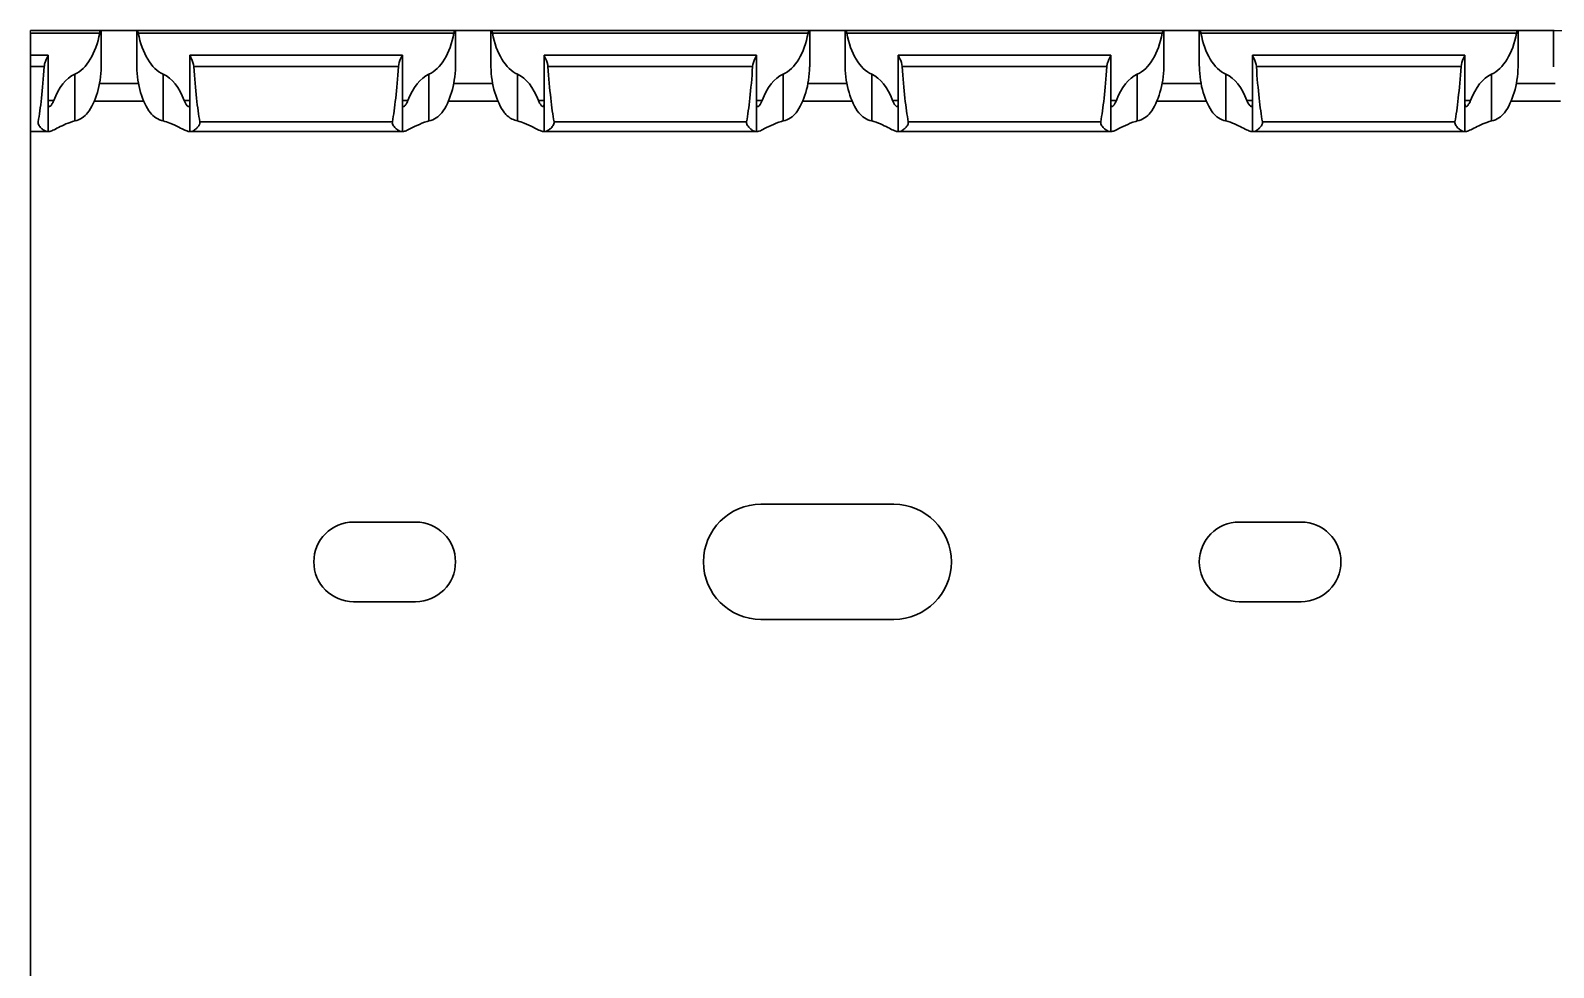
# Model space of a CAD drawing. Header units: millimetres. Extents: x -2573 to 2942, y -1220 to 2800.
# Drawn here: x 1280.5 to 1366.5, y 1597.1 to 1650 of the extents above; entities that cross this region are included whole.
import ezdxf

# ---------------------------------------------------------------- set-up
doc = ezdxf.new("R2010")
doc.units = ezdxf.units.MM

msp = doc.modelspace()

# ---------------------------------------------------------------- linework, layer by layer
at = {"linetype": 'Continuous', "lineweight": 30}
for p, q in [((1284.508, 1650), (1280.536, 1650)), ((1284.445, 1649.85), (1280.536, 1649.85)), ((1280.536, 1649.85), (1280.536, 1590)), ((1284.536, 1650), (1284.508, 1650)), ((1284.536, 1648.038), (1284.536, 1650)), ((1286.536, 1650), (1284.536, 1650)), ((1286.536, 1650), (1286.536, 1648.034)), ((1286.536, 1650), (1286.565, 1650)), ((1304.508, 1650), (1286.565, 1650)), ((1304.445, 1649.85), (1286.628, 1649.85)), ((1304.536, 1650), (1304.508, 1650)), ((1304.536, 1648.038), (1304.536, 1650)), ((1306.536, 1650), (1304.536, 1650)), ((1306.536, 1650), (1306.536, 1648.034)), ((1306.536, 1650), (1306.565, 1650)), ((1324.508, 1650), (1306.565, 1650)), ((1324.445, 1649.85), (1306.628, 1649.85)), ((1324.536, 1650), (1324.508, 1650)), ((1324.536, 1648.038), (1324.536, 1650)), ((1326.536, 1650), (1324.536, 1650)), ((1326.536, 1650), (1326.536, 1648.034)), ((1326.536, 1650), (1326.565, 1650)), ((1344.508, 1650), (1326.565, 1650)), ((1344.445, 1649.85), (1326.628, 1649.85)), ((1344.536, 1650), (1344.508, 1650)), ((1344.536, 1648.038), (1344.536, 1650)), ((1346.536, 1650), (1344.536, 1650)), ((1346.536, 1650), (1346.536, 1648.034)), ((1346.536, 1650), (1346.565, 1650)), ((1364.508, 1650), (1346.565, 1650)), ((1364.445, 1649.85), (1346.628, 1649.85)), ((1364.536, 1650), (1364.508, 1650)), ((1364.536, 1648.038), (1364.536, 1650)), ((1366.536, 1650), (1364.536, 1650)), ((1366.536, 1650), (1366.536, 1648.034)), ((1366.536, 1650), (1366.565, 1650)), ((1281.536, 1648.6), (1280.536, 1648.6)), ((1281.315, 1647.961), (1280.536, 1647.961)), ((1281.536, 1648.596), (1281.536, 1648.6)), ((1281.536, 1644.3), (1281.536, 1648.596)), ((1301.536, 1648.6), (1289.536, 1648.6)), ((1289.536, 1648.6), (1289.536, 1648.596)), ((1289.536, 1644.3), (1289.536, 1648.596)), ((1301.315, 1647.961), (1289.757, 1647.961)), ((1301.536, 1648.596), (1301.536, 1648.6)), ((1301.536, 1644.3), (1301.536, 1648.596)), ((1321.536, 1648.6), (1309.536, 1648.6)), ((1309.536, 1648.6), (1309.536, 1648.596)), ((1309.536, 1644.3), (1309.536, 1648.596)), ((1321.315, 1647.961), (1309.758, 1647.961)), ((1321.536, 1648.596), (1321.536, 1648.6)), ((1321.536, 1644.3), (1321.536, 1648.596)), ((1341.536, 1648.6), (1329.536, 1648.6)), ((1329.536, 1648.6), (1329.536, 1648.596)), ((1329.536, 1644.3), (1329.536, 1648.596)), ((1341.315, 1647.961), (1329.757, 1647.961)), ((1341.536, 1648.596), (1341.536, 1648.6)), ((1341.536, 1644.3), (1341.536, 1648.596)), ((1361.536, 1648.6), (1349.536, 1648.6)), ((1349.536, 1648.6), (1349.536, 1648.596)), ((1349.536, 1644.3), (1349.536, 1648.596)), ((1361.315, 1647.961), (1349.757, 1647.961)), ((1361.536, 1648.596), (1361.536, 1648.6)), ((1361.536, 1644.3), (1361.536, 1648.596)), ((1283.036, 1644.892), (1283.036, 1647.531)), ((1286.637, 1647), (1284.436, 1647)), ((1288.036, 1644.892), (1288.036, 1647.531)), ((1303.036, 1644.892), (1303.036, 1647.531)), ((1306.637, 1647), (1304.436, 1647)), ((1308.036, 1644.892), (1308.036, 1647.531)), ((1323.036, 1644.892), (1323.036, 1647.531)), ((1326.637, 1647), (1324.436, 1647)), ((1328.036, 1644.892), (1328.036, 1647.531)), ((1343.036, 1644.892), (1343.036, 1647.531)), ((1346.637, 1647), (1344.436, 1647)), ((1348.036, 1644.892), (1348.036, 1647.531)), ((1363.036, 1644.892), (1363.036, 1647.531)), ((1366.637, 1647), (1364.436, 1647)), ((1281.854, 1646.05), (1281.536, 1646.05)), ((1284.134, 1646), (1286.939, 1646)), ((1289.536, 1646.05), (1289.219, 1646.05)), ((1301.854, 1646.05), (1301.536, 1646.05)), ((1304.134, 1646), (1306.939, 1646)), ((1309.536, 1646.05), (1309.219, 1646.05)), ((1321.854, 1646.05), (1321.536, 1646.05)), ((1324.134, 1646), (1326.939, 1646)), ((1329.536, 1646.05), (1329.219, 1646.05)), ((1341.854, 1646.05), (1341.536, 1646.05)), ((1344.134, 1646), (1346.939, 1646)), ((1349.536, 1646.05), (1349.219, 1646.05)), ((1361.854, 1646.05), (1361.536, 1646.05)), ((1364.134, 1646), (1366.939, 1646)), ((1300.972, 1644.844), (1290.1, 1644.844)), ((1320.972, 1644.844), (1310.1, 1644.844)), ((1340.972, 1644.844), (1330.1, 1644.844)), ((1360.972, 1644.844), (1350.1, 1644.844)), ((1281.452, 1644.3), (1280.536, 1644.3)), ((1281.536, 1644.3), (1281.452, 1644.3)), ((1281.594, 1644.3), (1281.536, 1644.3)), ((1289.536, 1644.3), (1289.479, 1644.3)), ((1289.621, 1644.3), (1289.536, 1644.3)), ((1301.452, 1644.3), (1289.621, 1644.3)), ((1301.536, 1644.3), (1301.452, 1644.3)), ((1301.594, 1644.3), (1301.536, 1644.3)), ((1309.536, 1644.3), (1309.479, 1644.3)), ((1309.621, 1644.3), (1309.536, 1644.3)), ((1321.452, 1644.3), (1309.621, 1644.3)), ((1321.536, 1644.3), (1321.452, 1644.3)), ((1321.594, 1644.3), (1321.536, 1644.3)), ((1329.536, 1644.3), (1329.479, 1644.3)), ((1329.621, 1644.3), (1329.536, 1644.3)), ((1341.452, 1644.3), (1329.621, 1644.3)), ((1341.536, 1644.3), (1341.452, 1644.3)), ((1341.594, 1644.3), (1341.536, 1644.3)), ((1349.536, 1644.3), (1349.479, 1644.3)), ((1349.621, 1644.3), (1349.536, 1644.3)), ((1361.452, 1644.3), (1349.621, 1644.3)), ((1361.536, 1644.3), (1361.452, 1644.3)), ((1361.594, 1644.3), (1361.536, 1644.3)), ((1329.286, 1623.25), (1321.786, 1623.25)), ((1302.286, 1622.25), (1298.786, 1622.25)), ((1352.286, 1622.25), (1348.786, 1622.25)), ((1298.786, 1617.75), (1302.286, 1617.75)), ((1348.786, 1617.75), (1352.286, 1617.75)), ((1321.786, 1616.75), (1329.286, 1616.75))]:
    msp.add_line(p, q, dxfattribs=at)
msp.add_lwpolyline([(1280.536, 1650), (2025.536, 1650), (2025.536, 480), (1280.536, 480)], close=True)
for centre, radius, start, end in [((1321.786, 1620), 3.25, 90, 270), ((1329.286, 1620), 3.25, 270, 90), ((1298.786, 1620), 2.25, 90, 270), ((1302.286, 1620), 2.25, 270, 90), ((1348.786, 1620), 2.25, 90, 270), ((1352.286, 1620), 2.25, 270, 90)]:
    msp.add_arc(centre, radius, start, end, dxfattribs=at)
for centre, major_axis, ratio, start_param, end_param in [((1282.536, 1650.885), (0, 3.464), 0.57735, 3.394273, 4.409084), ((1288.536, 1650.885), (0, 3.464), 0.57735, 1.874101, 2.888912), ((1302.536, 1650.885), (0, 3.464), 0.57735, 3.394273, 4.409084), ((1308.536, 1650.885), (0, 3.464), 0.57735, 1.874101, 2.888912), ((1322.536, 1650.885), (0, 3.464), 0.57735, 3.394273, 4.409084), ((1328.536, 1650.885), (0, 3.464), 0.57735, 1.874101, 2.888912), ((1342.536, 1650.885), (0, 3.464), 0.57735, 3.394273, 4.409084), ((1348.536, 1650.885), (0, 3.464), 0.57735, 1.874101, 2.888912), ((1362.536, 1650.885), (0, 3.464), 0.57735, 3.394273, 4.409084), ((1280.536, 1655.131), (0, 11.43), 0.087489, 3.592619, 4.034359), ((1282.536, 1648.085), (0, 3.464), 0.57735, 3.80252, 4.673511), ((1288.536, 1648.085), (0, 3.464), 0.57735, 1.609674, 2.480666), ((1290.536, 1655.131), (0, 11.43), 0.087489, 2.248826, 2.690566), ((1300.536, 1655.131), (0, 11.43), 0.087489, 3.592619, 4.034359), ((1302.536, 1648.085), (0, 3.464), 0.57735, 3.80252, 4.673511), ((1308.536, 1648.085), (0, 3.464), 0.57735, 1.609674, 2.480666), ((1310.536, 1655.131), (0, 11.43), 0.087489, 2.248826, 2.690566), ((1320.536, 1655.131), (0, 11.43), 0.087489, 3.592619, 4.034359), ((1322.536, 1648.085), (0, 3.464), 0.57735, 3.80252, 4.673511), ((1328.536, 1648.085), (0, 3.464), 0.57735, 1.609674, 2.480666), ((1330.536, 1655.131), (0, 11.43), 0.087489, 2.248826, 2.690566), ((1340.536, 1655.131), (0, 11.43), 0.087489, 3.592619, 4.034359), ((1342.536, 1648.085), (0, 3.464), 0.57735, 3.80252, 4.673511), ((1348.536, 1648.085), (0, 3.464), 0.57735, 1.609674, 2.480666), ((1350.536, 1655.131), (0, 11.43), 0.087489, 2.248826, 2.690566), ((1360.536, 1655.131), (0, 11.43), 0.087489, 3.592619, 4.034359), ((1362.536, 1648.085), (0, 3.464), 0.57735, 3.80252, 4.673511), ((1283.536, 1644.176), (0, 3.464), 0.57735, 0.25268, 0.999349), ((1287.536, 1644.176), (0, 3.464), 0.57735, 5.283837, 6.030505), ((1303.536, 1644.176), (0, 3.464), 0.57735, 0.25268, 0.999349), ((1307.536, 1644.176), (0, 3.464), 0.57735, 5.283837, 6.030505), ((1323.536, 1644.176), (0, 3.464), 0.57735, 0.25268, 0.999349), ((1327.536, 1644.176), (0, 3.464), 0.57735, 5.283837, 6.030505), ((1343.536, 1644.176), (0, 3.464), 0.57735, 0.25268, 0.999349), ((1347.536, 1644.176), (0, 3.464), 0.57735, 5.283837, 6.030505), ((1363.536, 1644.176), (0, 3.464), 0.57735, 0.25268, 0.999349)]:
    msp.add_ellipse(centre, major_axis=major_axis, ratio=ratio, start_param=start_param, end_param=end_param, dxfattribs=at)
for points, knots in [([(1284.445, 1649.85), (1284.453, 1649.895), (1284.465, 1649.934), (1284.487, 1649.986), (1284.499, 1650), (1284.508, 1650)], [0, 0, 0, 0, 0.5, 0.5, 1, 1, 1, 1]), ([(1286.565, 1650), (1286.571, 1649.997), (1286.584, 1649.99), (1286.608, 1649.936), (1286.622, 1649.883), (1286.627, 1649.851), (1286.628, 1649.85)], [0, 0, 0, 0, 0.327128, 0.654054, 0.984568, 1, 1, 1, 1]), ([(1304.445, 1649.85), (1304.453, 1649.895), (1304.465, 1649.934), (1304.487, 1649.986), (1304.499, 1650), (1304.508, 1650)], [0, 0, 0, 0, 0.5, 0.5, 1, 1, 1, 1]), ([(1306.565, 1650), (1306.571, 1649.997), (1306.584, 1649.99), (1306.608, 1649.936), (1306.622, 1649.883), (1306.627, 1649.851), (1306.628, 1649.85)], [0, 0, 0, 0, 0.327128, 0.654054, 0.984568, 1, 1, 1, 1]), ([(1324.445, 1649.85), (1324.447, 1649.86), (1324.455, 1649.899), (1324.471, 1649.953), (1324.492, 1649.994), (1324.503, 1649.998), (1324.508, 1650)], [0, 0, 0, 0, 0.11765, 0.430948, 0.757415, 1, 1, 1, 1]), ([(1326.565, 1650), (1326.574, 1650), (1326.585, 1649.986), (1326.608, 1649.934), (1326.619, 1649.896), (1326.628, 1649.85)], [0, 0, 0, 0, 0.5, 0.5, 1, 1, 1, 1]), ([(1344.445, 1649.85), (1344.447, 1649.86), (1344.455, 1649.899), (1344.471, 1649.953), (1344.492, 1649.994), (1344.503, 1649.998), (1344.508, 1650)], [0, 0, 0, 0, 0.117635, 0.430951, 0.757398, 1, 1, 1, 1]), ([(1346.565, 1650), (1346.571, 1649.997), (1346.584, 1649.99), (1346.608, 1649.936), (1346.622, 1649.883), (1346.627, 1649.851), (1346.628, 1649.85)], [0, 0, 0, 0, 0.327128, 0.654054, 0.984568, 1, 1, 1, 1]), ([(1364.445, 1649.85), (1364.453, 1649.895), (1364.465, 1649.934), (1364.487, 1649.986), (1364.499, 1650), (1364.508, 1650)], [0, 0, 0, 0, 0.5, 0.5, 1, 1, 1, 1]), ([(1281.315, 1647.961), (1281.315, 1647.965), (1281.32, 1648.03), (1281.349, 1648.174), (1281.423, 1648.362), (1281.498, 1648.508), (1281.533, 1648.578), (1281.536, 1648.592), (1281.536, 1648.596)], [0, 0, 0, 0, 0.012017, 0.198652, 0.447303, 0.698711, 0.909613, 1, 1, 1, 1]), ([(1284.536, 1648.038), (1284.536, 1648.037), (1284.537, 1648.02), (1284.536, 1647.986), (1284.535, 1647.954), (1284.535, 1647.95)], [0, 0, 0, 0, 0.038181, 0.888918, 1, 1, 1, 1]), ([(1286.538, 1647.95), (1286.537, 1647.963), (1286.537, 1647.995), (1286.537, 1648.019), (1286.537, 1648.034)], [0, 0, 0, 0, 0.381561, 1, 1, 1, 1]), ([(1289.536, 1648.596), (1289.536, 1648.588), (1289.547, 1648.565), (1289.582, 1648.494), (1289.607, 1648.446), (1289.686, 1648.277), (1289.746, 1648.128), (1289.757, 1647.961)], [0, 0, 0, 0, 0.25, 0.25, 0.5, 0.5, 1, 1, 1, 1]), ([(1301.315, 1647.961), (1301.327, 1648.127), (1301.387, 1648.278), (1301.465, 1648.446), (1301.49, 1648.494), (1301.526, 1648.565), (1301.536, 1648.588), (1301.536, 1648.596)], [0, 0, 0, 0, 0.5, 0.5, 0.75, 0.75, 1, 1, 1, 1]), ([(1304.536, 1648.038), (1304.536, 1648.037), (1304.537, 1648.02), (1304.536, 1647.986), (1304.535, 1647.954), (1304.535, 1647.95)], [0, 0, 0, 0, 0.038177, 0.8889219, 1, 1, 1, 1]), ([(1306.538, 1647.95), (1306.538, 1647.963), (1306.537, 1647.995), (1306.537, 1648.019), (1306.537, 1648.034)], [0, 0, 0, 0, 0.38156, 1, 1, 1, 1]), ([(1309.536, 1648.596), (1309.538, 1648.589), (1309.543, 1648.572), (1309.585, 1648.491), (1309.655, 1648.348), (1309.73, 1648.166), (1309.749, 1648.022), (1309.758, 1647.961)], [0, 0, 0, 0, 0.135391, 0.340148, 0.559259, 0.813312, 1, 1, 1, 1]), ([(1321.315, 1647.961), (1321.327, 1648.127), (1321.387, 1648.278), (1321.465, 1648.446), (1321.49, 1648.494), (1321.526, 1648.565), (1321.536, 1648.588), (1321.536, 1648.596)], [0, 0, 0, 0, 0.5, 0.5, 0.75, 0.75, 1, 1, 1, 1]), ([(1324.536, 1648.038), (1324.536, 1648.037), (1324.537, 1648.02), (1324.536, 1647.986), (1324.535, 1647.954), (1324.535, 1647.95)], [0, 0, 0, 0, 0.038181, 0.888918, 1, 1, 1, 1]), ([(1326.538, 1647.95), (1326.538, 1647.963), (1326.537, 1647.995), (1326.537, 1648.019), (1326.537, 1648.034)], [0, 0, 0, 0, 0.38156, 1, 1, 1, 1]), ([(1329.536, 1648.596), (1329.536, 1648.588), (1329.547, 1648.565), (1329.582, 1648.494), (1329.607, 1648.446), (1329.686, 1648.277), (1329.746, 1648.128), (1329.757, 1647.961)], [0, 0, 0, 0, 0.25, 0.25, 0.5, 0.5, 1, 1, 1, 1]), ([(1341.315, 1647.961), (1341.315, 1647.965), (1341.32, 1648.03), (1341.349, 1648.174), (1341.423, 1648.362), (1341.498, 1648.508), (1341.533, 1648.578), (1341.536, 1648.592), (1341.536, 1648.596)], [0, 0, 0, 0, 0.012017, 0.198652, 0.447303, 0.698711, 0.909613, 1, 1, 1, 1]), ([(1344.536, 1648.038), (1344.536, 1648.037), (1344.537, 1648.02), (1344.536, 1647.986), (1344.535, 1647.954), (1344.535, 1647.95)], [0, 0, 0, 0, 0.038181, 0.888918, 1, 1, 1, 1]), ([(1346.538, 1647.95), (1346.538, 1647.963), (1346.537, 1647.995), (1346.537, 1648.019), (1346.537, 1648.034)], [0, 0, 0, 0, 0.38156, 1, 1, 1, 1]), ([(1349.536, 1648.596), (1349.536, 1648.588), (1349.547, 1648.565), (1349.582, 1648.494), (1349.607, 1648.446), (1349.686, 1648.277), (1349.746, 1648.128), (1349.757, 1647.961)], [0, 0, 0, 0, 0.25, 0.25, 0.5, 0.5, 1, 1, 1, 1]), ([(1361.315, 1647.961), (1361.327, 1648.127), (1361.387, 1648.278), (1361.465, 1648.446), (1361.49, 1648.494), (1361.526, 1648.565), (1361.536, 1648.588), (1361.536, 1648.596)], [0, 0, 0, 0, 0.5, 0.5, 0.75, 0.75, 1, 1, 1, 1]), ([(1364.536, 1648.038), (1364.536, 1648.037), (1364.537, 1648.02), (1364.536, 1647.986), (1364.535, 1647.954), (1364.535, 1647.95)], [0, 0, 0, 0, 0.038177, 0.8889219, 1, 1, 1, 1]), ([(1366.538, 1647.95), (1366.538, 1647.963), (1366.537, 1647.995), (1366.537, 1648.019), (1366.537, 1648.034)], [0, 0, 0, 0, 0.38156, 1, 1, 1, 1]), ([(1281.536, 1645.886), (1281.537, 1645.849), (1281.539, 1645.765), (1281.564, 1645.698), (1281.619, 1645.696), (1281.698, 1645.766), (1281.785, 1645.888), (1281.834, 1646.002), (1281.854, 1646.05)], [0, 0, 0, 0, 0.135856, 0.312227, 0.485088, 0.664267, 0.859762, 1, 1, 1, 1]), ([(1283.764, 1645.35), (1283.679, 1645.235), (1283.572, 1645.138), (1283.326, 1644.985), (1283.185, 1644.929), (1283.036, 1644.892)], [0, 0, 0, 0, 0.5, 0.5, 1, 1, 1, 1]), ([(1288.036, 1644.892), (1287.888, 1644.929), (1287.747, 1644.985), (1287.501, 1645.137), (1287.394, 1645.235), (1287.309, 1645.35)], [0, 0, 0, 0, 0.5, 0.5, 1, 1, 1, 1]), ([(1289.219, 1646.05), (1289.285, 1645.871), (1289.382, 1645.746), (1289.477, 1645.693), (1289.502, 1645.698), (1289.531, 1645.757), (1289.536, 1645.812), (1289.536, 1645.886)], [0, 0, 0, 0, 0.5, 0.5, 0.75, 0.75, 1, 1, 1, 1]), ([(1301.536, 1645.886), (1301.537, 1645.849), (1301.539, 1645.765), (1301.564, 1645.698), (1301.619, 1645.696), (1301.698, 1645.766), (1301.785, 1645.888), (1301.834, 1646.002), (1301.854, 1646.05)], [0, 0, 0, 0, 0.135856, 0.312224, 0.485089, 0.66426, 0.859763, 1, 1, 1, 1]), ([(1303.764, 1645.35), (1303.679, 1645.235), (1303.572, 1645.138), (1303.326, 1644.985), (1303.185, 1644.929), (1303.036, 1644.892)], [0, 0, 0, 0, 0.5, 0.5, 1, 1, 1, 1]), ([(1308.036, 1644.892), (1307.932, 1644.924), (1307.68, 1645.002), (1307.445, 1645.178), (1307.332, 1645.321), (1307.309, 1645.35)], [0, 0, 0, 0, 0.360871, 0.870449, 1, 1, 1, 1]), ([(1309.219, 1646.05), (1309.227, 1646.029), (1309.26, 1645.944), (1309.335, 1645.816), (1309.429, 1645.71), (1309.499, 1645.689), (1309.533, 1645.75), (1309.535, 1645.843), (1309.536, 1645.886)], [0, 0, 0, 0, 0.061102, 0.24258, 0.448573, 0.652498, 0.836792, 1, 1, 1, 1]), ([(1321.536, 1645.886), (1321.536, 1645.812), (1321.541, 1645.758), (1321.571, 1645.698), (1321.595, 1645.692), (1321.692, 1645.747), (1321.788, 1645.872), (1321.854, 1646.05)], [0, 0, 0, 0, 0.25, 0.25, 0.5, 0.5, 1, 1, 1, 1]), ([(1323.764, 1645.35), (1323.679, 1645.235), (1323.572, 1645.138), (1323.326, 1644.985), (1323.185, 1644.929), (1323.036, 1644.892)], [0, 0, 0, 0, 0.5, 0.5, 1, 1, 1, 1]), ([(1328.036, 1644.892), (1327.888, 1644.929), (1327.747, 1644.985), (1327.501, 1645.137), (1327.394, 1645.235), (1327.309, 1645.35)], [0, 0, 0, 0, 0.5, 0.5, 1, 1, 1, 1]), ([(1329.219, 1646.05), (1329.285, 1645.871), (1329.382, 1645.746), (1329.477, 1645.693), (1329.502, 1645.698), (1329.531, 1645.757), (1329.536, 1645.812), (1329.536, 1645.886)], [0, 0, 0, 0, 0.5, 0.5, 0.75, 0.75, 1, 1, 1, 1]), ([(1341.536, 1645.886), (1341.537, 1645.849), (1341.539, 1645.765), (1341.564, 1645.698), (1341.619, 1645.696), (1341.698, 1645.766), (1341.785, 1645.888), (1341.834, 1646.002), (1341.854, 1646.05)], [0, 0, 0, 0, 0.135856, 0.312227, 0.485087, 0.664259, 0.859762, 1, 1, 1, 1]), ([(1343.764, 1645.35), (1343.679, 1645.235), (1343.572, 1645.138), (1343.326, 1644.985), (1343.185, 1644.929), (1343.036, 1644.892)], [0, 0, 0, 0, 0.5, 0.5, 1, 1, 1, 1]), ([(1348.036, 1644.892), (1347.888, 1644.929), (1347.747, 1644.985), (1347.501, 1645.137), (1347.394, 1645.235), (1347.309, 1645.35)], [0, 0, 0, 0, 0.5, 0.5, 1, 1, 1, 1]), ([(1349.219, 1646.05), (1349.227, 1646.029), (1349.26, 1645.944), (1349.335, 1645.816), (1349.429, 1645.71), (1349.499, 1645.689), (1349.533, 1645.75), (1349.535, 1645.843), (1349.536, 1645.886)], [0, 0, 0, 0, 0.061095, 0.242582, 0.448569, 0.652495, 0.836791, 1, 1, 1, 1]), ([(1361.536, 1645.886), (1361.537, 1645.849), (1361.539, 1645.765), (1361.564, 1645.698), (1361.619, 1645.696), (1361.698, 1645.766), (1361.785, 1645.888), (1361.834, 1646.002), (1361.854, 1646.05)], [0, 0, 0, 0, 0.135857, 0.312226, 0.485093, 0.664265, 0.859769, 1, 1, 1, 1]), ([(1363.764, 1645.35), (1363.679, 1645.235), (1363.572, 1645.138), (1363.326, 1644.985), (1363.185, 1644.929), (1363.036, 1644.892)], [0, 0, 0, 0, 0.5, 0.5, 1, 1, 1, 1]), ([(1281.452, 1644.3), (1281.419, 1644.3), (1281.377, 1644.317), (1281.285, 1644.371), (1281.233, 1644.409), (1281.131, 1644.5), (1281.078, 1644.553), (1281.012, 1644.649), (1280.993, 1644.684), (1280.968, 1644.761), (1280.965, 1644.804), (1280.972, 1644.844)], [0, 0, 0, 0, 0.25, 0.25, 0.5, 0.5, 0.75, 0.75, 0.875, 0.875, 1, 1, 1, 1]), ([(1283.036, 1644.892), (1282.86, 1644.847), (1282.694, 1644.785), (1282.391, 1644.655), (1282.25, 1644.585), (1282.001, 1644.461), (1281.89, 1644.405), (1281.754, 1644.344), (1281.714, 1644.328), (1281.645, 1644.306), (1281.616, 1644.3), (1281.594, 1644.3)], [0, 0, 0, 0, 0.25, 0.25, 0.5, 0.5, 0.75, 0.75, 0.875, 0.875, 1, 1, 1, 1]), ([(1289.479, 1644.3), (1289.469, 1644.301), (1289.417, 1644.304), (1289.255, 1644.368), (1288.91, 1644.542), (1288.493, 1644.753), (1288.163, 1644.853), (1288.036, 1644.892)], [0, 0, 0, 0, 0.052335, 0.272787, 0.517652, 0.814951, 1, 1, 1, 1]), ([(1290.1, 1644.844), (1290.102, 1644.827), (1290.107, 1644.784), (1290.091, 1644.704), (1290.026, 1644.588), (1289.905, 1644.461), (1289.767, 1644.354), (1289.671, 1644.305), (1289.632, 1644.301), (1289.621, 1644.3)], [0, 0, 0, 0, 0.05256, 0.130506, 0.247862, 0.469482, 0.7124, 0.920773, 1, 1, 1, 1]), ([(1301.452, 1644.3), (1301.419, 1644.3), (1301.377, 1644.317), (1301.285, 1644.371), (1301.233, 1644.409), (1301.131, 1644.5), (1301.078, 1644.553), (1301.012, 1644.649), (1300.993, 1644.684), (1300.968, 1644.761), (1300.965, 1644.804), (1300.972, 1644.844)], [0, 0, 0, 0, 0.25, 0.25, 0.5, 0.5, 0.75, 0.75, 0.875, 0.875, 1, 1, 1, 1]), ([(1303.036, 1644.892), (1303.006, 1644.884), (1302.759, 1644.818), (1302.334, 1644.633), (1301.897, 1644.405), (1301.674, 1644.308), (1301.609, 1644.301), (1301.594, 1644.3)], [0, 0, 0, 0, 0.043589, 0.353891, 0.672583, 0.920215, 1, 1, 1, 1]), ([(1309.479, 1644.3), (1309.469, 1644.301), (1309.417, 1644.304), (1309.255, 1644.368), (1308.91, 1644.542), (1308.493, 1644.753), (1308.163, 1644.853), (1308.036, 1644.892)], [0, 0, 0, 0, 0.052336, 0.272793, 0.517651, 0.81495, 1, 1, 1, 1]), ([(1310.1, 1644.844), (1310.108, 1644.804), (1310.104, 1644.762), (1310.08, 1644.684), (1310.06, 1644.649), (1309.994, 1644.553), (1309.942, 1644.5), (1309.839, 1644.409), (1309.788, 1644.371), (1309.695, 1644.317), (1309.653, 1644.3), (1309.621, 1644.3)], [0, 0, 0, 0, 0.125, 0.125, 0.25, 0.25, 0.5, 0.5, 0.75, 0.75, 1, 1, 1, 1]), ([(1321.452, 1644.3), (1321.428, 1644.304), (1321.37, 1644.315), (1321.243, 1644.399), (1321.113, 1644.514), (1321.021, 1644.63), (1320.976, 1644.722), (1320.965, 1644.794), (1320.971, 1644.832), (1320.972, 1644.844)], [0, 0, 0, 0, 0.16384, 0.401474, 0.643549, 0.778476, 0.884705, 0.962581, 1, 1, 1, 1]), ([(1323.036, 1644.892), (1323.006, 1644.884), (1322.759, 1644.819), (1322.334, 1644.633), (1321.897, 1644.405), (1321.674, 1644.308), (1321.609, 1644.301), (1321.594, 1644.3)], [0, 0, 0, 0, 0.043601, 0.35389, 0.672589, 0.920219, 1, 1, 1, 1]), ([(1329.479, 1644.3), (1329.457, 1644.3), (1329.428, 1644.306), (1329.359, 1644.328), (1329.319, 1644.344), (1329.182, 1644.405), (1329.072, 1644.461), (1328.821, 1644.586), (1328.682, 1644.655), (1328.378, 1644.786), (1328.212, 1644.848), (1328.036, 1644.892)], [0, 0, 0, 0, 0.125, 0.125, 0.25, 0.25, 0.5, 0.5, 0.75, 0.75, 1, 1, 1, 1]), ([(1330.1, 1644.844), (1330.102, 1644.827), (1330.107, 1644.784), (1330.091, 1644.704), (1330.026, 1644.588), (1329.905, 1644.461), (1329.767, 1644.354), (1329.671, 1644.305), (1329.632, 1644.301), (1329.621, 1644.3)], [0, 0, 0, 0, 0.052559, 0.130506, 0.247864, 0.46947, 0.712411, 0.920771, 1, 1, 1, 1]), ([(1341.452, 1644.3), (1341.419, 1644.3), (1341.377, 1644.317), (1341.285, 1644.371), (1341.233, 1644.409), (1341.131, 1644.5), (1341.078, 1644.553), (1341.012, 1644.649), (1340.993, 1644.684), (1340.968, 1644.761), (1340.965, 1644.804), (1340.972, 1644.844)], [0, 0, 0, 0, 0.25, 0.25, 0.5, 0.5, 0.75, 0.75, 0.875, 0.875, 1, 1, 1, 1]), ([(1343.036, 1644.892), (1343.006, 1644.884), (1342.759, 1644.818), (1342.334, 1644.633), (1341.897, 1644.405), (1341.674, 1644.308), (1341.609, 1644.301), (1341.594, 1644.3)], [0, 0, 0, 0, 0.043589, 0.353892, 0.672585, 0.920218, 1, 1, 1, 1]), ([(1349.479, 1644.3), (1349.457, 1644.3), (1349.428, 1644.306), (1349.359, 1644.328), (1349.319, 1644.344), (1349.182, 1644.405), (1349.072, 1644.461), (1348.821, 1644.586), (1348.682, 1644.655), (1348.378, 1644.786), (1348.212, 1644.848), (1348.036, 1644.892)], [0, 0, 0, 0, 0.125, 0.125, 0.25, 0.25, 0.5, 0.5, 0.75, 0.75, 1, 1, 1, 1]), ([(1350.1, 1644.844), (1350.102, 1644.827), (1350.107, 1644.784), (1350.091, 1644.704), (1350.026, 1644.588), (1349.905, 1644.461), (1349.767, 1644.354), (1349.671, 1644.305), (1349.632, 1644.301), (1349.621, 1644.3)], [0, 0, 0, 0, 0.05256, 0.130506, 0.247862, 0.469482, 0.7124, 0.920773, 1, 1, 1, 1]), ([(1361.452, 1644.3), (1361.419, 1644.3), (1361.377, 1644.317), (1361.285, 1644.371), (1361.233, 1644.409), (1361.131, 1644.5), (1361.078, 1644.553), (1361.012, 1644.649), (1360.993, 1644.684), (1360.968, 1644.761), (1360.965, 1644.804), (1360.972, 1644.844)], [0, 0, 0, 0, 0.25, 0.25, 0.5, 0.5, 0.75, 0.75, 0.875, 0.875, 1, 1, 1, 1]), ([(1363.036, 1644.892), (1362.86, 1644.847), (1362.694, 1644.785), (1362.391, 1644.655), (1362.25, 1644.585), (1362.001, 1644.461), (1361.89, 1644.405), (1361.754, 1644.344), (1361.714, 1644.328), (1361.645, 1644.306), (1361.616, 1644.3), (1361.594, 1644.3)], [0, 0, 0, 0, 0.25, 0.25, 0.5, 0.5, 0.75, 0.75, 0.875, 0.875, 1, 1, 1, 1])]:
    msp.add_open_spline(points, degree=3, knots=knots, dxfattribs=at)

doc.saveas('drawing.dxf')
